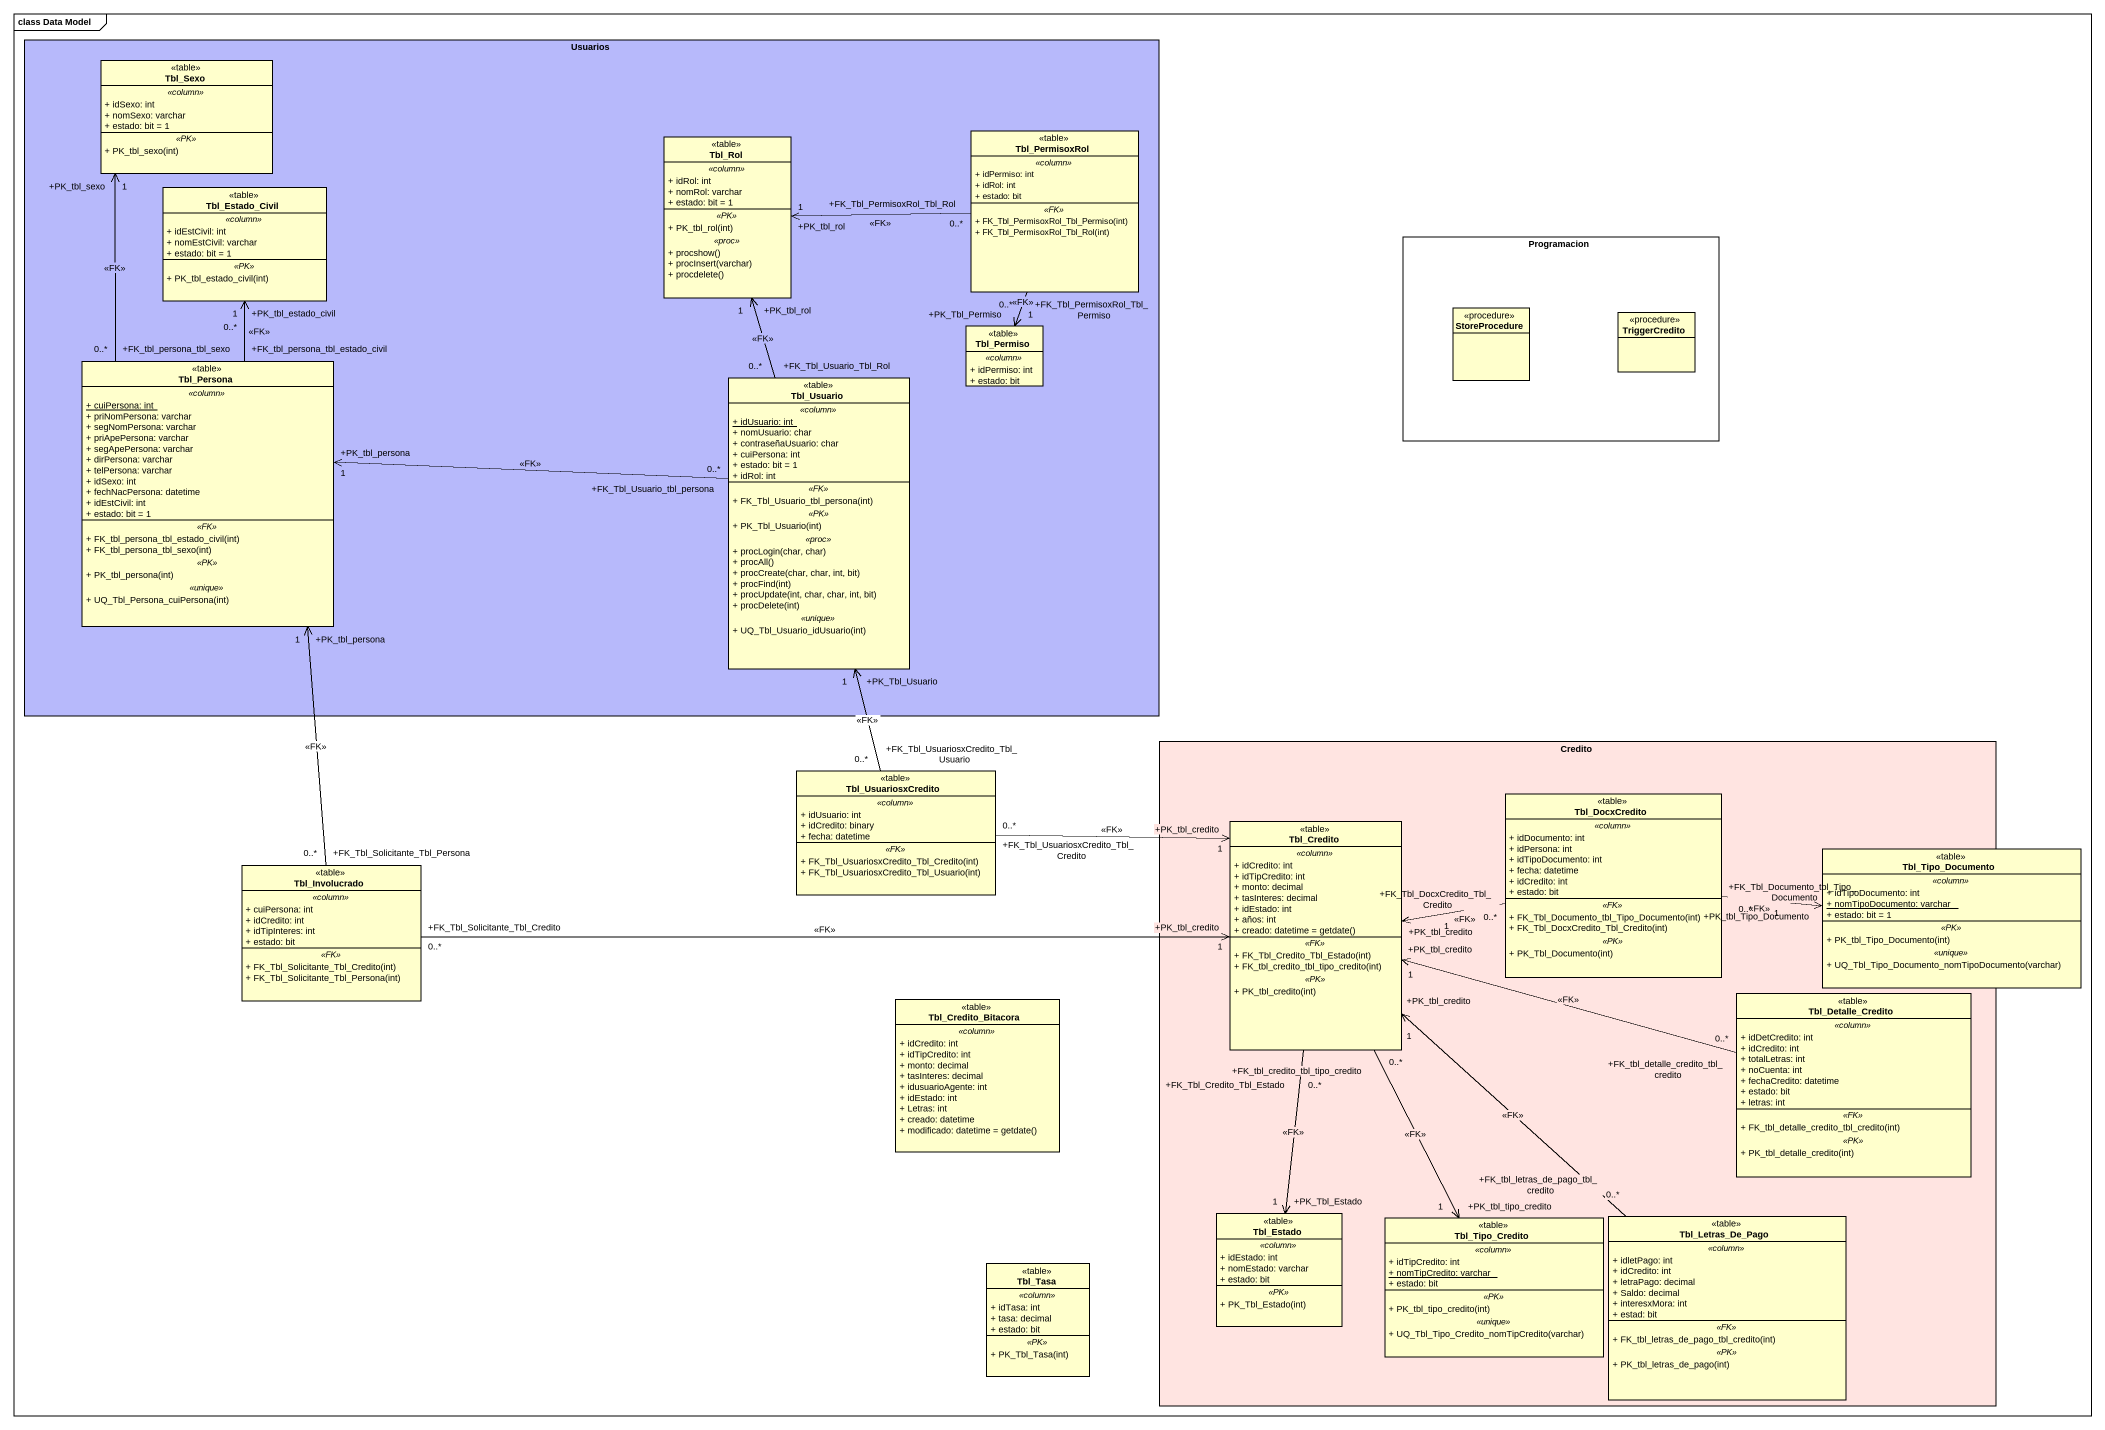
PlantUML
@startuml
mainframe class Data Model
hide circle
hide empty members
skinparam classAttributeIconSize 0
rectangle Usuarios #B7B9FB {
  class Tbl_Sexo <<table>> {
    .. <<column>> ..
    + idSexo: int
    + nomSexo: varchar
    + estado: bit = 1
    .. <<PK>> ..
    + PK_tbl_sexo(int)
  }
  class Tbl_PermisoxRol <<table>> {
    .. <<column>> ..
    + idPermiso: int
    + idRol: int
    + estado: bit
    .. <<FK>> ..
    + FK_Tbl_PermisoxRol_Tbl_Permiso(int)
    + FK_Tbl_PermisoxRol_Tbl_Rol(int)
  }
  class Tbl_Rol <<table>> {
    .. <<column>> ..
    + idRol: int
    + nomRol: varchar
    + estado: bit = 1
    .. <<PK>> ..
    + PK_tbl_rol(int)
    .. <<proc>> ..
    + procshow()
    + procInsert(varchar)
    + procdelete()
  }
  class Tbl_Estado_Civil <<table>> {
    .. <<column>> ..
    + idEstCivil: int
    + nomEstCivil: varchar
    + estado: bit = 1
    .. <<PK>> ..
    + PK_tbl_estado_civil(int)
  }
  class Tbl_Permiso <<table>> {
    .. <<column>> ..
    + idPermiso: int
    + estado: bit
  }
  class Tbl_Persona <<table>> {
    .. <<column>> ..
    {static} + cuiPersona: int
    + priNomPersona: varchar
    + segNomPersona: varchar
    + priApePersona: varchar
    + segApePersona: varchar
    + dirPersona: varchar
    + telPersona: varchar
    + idSexo: int
    + fechNacPersona: datetime
    + idEstCivil: int
    + estado: bit = 1
    .. <<FK>> ..
    + FK_tbl_persona_tbl_estado_civil(int)
    + FK_tbl_persona_tbl_sexo(int)
    .. <<PK>> ..
    + PK_tbl_persona(int)
    .. <<unique>> ..
    + UQ_Tbl_Persona_cuiPersona(int)
  }
  class Tbl_Usuario <<table>> {
    .. <<column>> ..
    {static} + idUsuario: int
    + nomUsuario: char
    + contraseñaUsuario: char
    + cuiPersona: int
    + estado: bit = 1
    + idRol: int
    .. <<FK>> ..
    + FK_Tbl_Usuario_tbl_persona(int)
    .. <<PK>> ..
    + PK_Tbl_Usuario(int)
    .. <<proc>> ..
    + procLogin(char, char)
    + procAll()
    + procCreate(char, char, int, bit)
    + procFind(int)
    + procUpdate(int, char, char, int, bit)
    + procDelete(int)
    .. <<unique>> ..
    + UQ_Tbl_Usuario_idUsuario(int)
  }
}
rectangle Programacion {
  class StoreProcedure <<procedure>>
  class TriggerCredito <<procedure>>
}
rectangle Credito #FFE4E1 {
  class Tbl_DocxCredito <<table>> {
    .. <<column>> ..
    + idDocumento: int
    + idPersona: int
    + idTipoDocumento: int
    + fecha: datetime
    + idCredito: int
    + estado: bit
    .. <<FK>> ..
    + FK_Tbl_Documento_tbl_Tipo_Documento(int)
    + FK_Tbl_DocxCredito_Tbl_Credito(int)
    .. <<PK>> ..
    + PK_Tbl_Documento(int)
  }
  class Tbl_Credito <<table>> {
    .. <<column>> ..
    + idCredito: int
    + idTipCredito: int
    + monto: decimal
    + tasInteres: decimal
    + idEstado: int
    + años: int
    {field} + creado: datetime = getdate()
    .. <<FK>> ..
    + FK_Tbl_Credito_Tbl_Estado(int)
    + FK_tbl_credito_tbl_tipo_credito(int)
    .. <<PK>> ..
    + PK_tbl_credito(int)
  }
  class Tbl_Detalle_Credito <<table>> {
    .. <<column>> ..
    + idDetCredito: int
    + idCredito: int
    + totalLetras: int
    + noCuenta: int
    + fechaCredito: datetime
    + estado: bit
    + letras: int
    .. <<FK>> ..
    + FK_tbl_detalle_credito_tbl_credito(int)
    .. <<PK>> ..
    + PK_tbl_detalle_credito(int)
  }
  class Tbl_Estado <<table>> {
    .. <<column>> ..
    + idEstado: int
    + nomEstado: varchar
    + estado: bit
    .. <<PK>> ..
    + PK_Tbl_Estado(int)
  }
  class Tbl_Tipo_Credito <<table>> {
    .. <<column>> ..
    + idTipCredito: int
    {static} + nomTipCredito: varchar
    + estado: bit
    .. <<PK>> ..
    + PK_tbl_tipo_credito(int)
    .. <<unique>> ..
    + UQ_Tbl_Tipo_Credito_nomTipCredito(varchar)
  }
  class Tbl_Letras_De_Pago <<table>> {
    .. <<column>> ..
    + idletPago: int
    + idCredito: int
    + letraPago: decimal
    + Saldo: decimal
    + interesxMora: int
    + estad: bit
    .. <<FK>> ..
    + FK_tbl_letras_de_pago_tbl_credito(int)
    .. <<PK>> ..
    + PK_tbl_letras_de_pago(int)
  }
}
class Tbl_UsuariosxCredito <<table>> {
  .. <<column>> ..
  + idUsuario: int
  + idCredito: binary
  + fecha: datetime
  .. <<FK>> ..
  + FK_Tbl_UsuariosxCredito_Tbl_Credito(int)
  + FK_Tbl_UsuariosxCredito_Tbl_Usuario(int)
}
class Tbl_Involucrado <<table>> {
  .. <<column>> ..
  + cuiPersona: int
  + idCredito: int
  + idTipInteres: int
  + estado: bit
  .. <<FK>> ..
  + FK_Tbl_Solicitante_Tbl_Credito(int)
  + FK_Tbl_Solicitante_Tbl_Persona(int)
}
class Tbl_Tipo_Documento <<table>> {
  .. <<column>> ..
  + idTipoDocumento: int
  {static} + nomTipoDocumento: varchar
  + estado: bit = 1
  .. <<PK>> ..
  + PK_tbl_Tipo_Documento(int)
  .. <<unique>> ..
  + UQ_Tbl_Tipo_Documento_nomTipoDocumento(varchar)
}
class Tbl_Credito_Bitacora <<table>> {
  .. <<column>> ..
  + idCredito: int
  + idTipCredito: int
  + monto: decimal
  + tasInteres: decimal
  + idusuarioAgente: int
  + idEstado: int
  + Letras: int
  + creado: datetime
  {field} + modificado: datetime = getdate()
}
class Tbl_Tasa <<table>> {
  .. <<column>> ..
  + idTasa: int
  + tasa: decimal
  + estado: bit
  .. <<PK>> ..
  + PK_Tbl_Tasa(int)
}
Tbl_PermisoxRol "+FK_Tbl_PermisoxRol_Tbl_Rol\n0..*" -left-> "+PK_tbl_rol\n1" Tbl_Rol : <<FK>>
Tbl_PermisoxRol "+FK_Tbl_PermisoxRol_Tbl_Permiso\n0..*" --> "+PK_Tbl_Permiso\n1" Tbl_Permiso : <<FK>>
Tbl_Persona "+FK_tbl_persona_tbl_sexo\n0..*" -up-> "+PK_tbl_sexo\n1" Tbl_Sexo : <<FK>>
Tbl_Persona "+FK_tbl_persona_tbl_estado_civil\n0..*" -up-> "+PK_tbl_estado_civil\n1" Tbl_Estado_Civil : <<FK>>
Tbl_Usuario "+FK_Tbl_Usuario_Tbl_Rol\n0..*" -up-> "+PK_tbl_rol\n1" Tbl_Rol : <<FK>>
Tbl_Usuario "+FK_Tbl_Usuario_tbl_persona\n0..*" -left-> "+PK_tbl_persona\n1" Tbl_Persona : <<FK>>
Tbl_UsuariosxCredito "+FK_Tbl_UsuariosxCredito_Tbl_Usuario\n0..*" -up-> "+PK_Tbl_Usuario\n1" Tbl_Usuario : <<FK>>
Tbl_UsuariosxCredito "+FK_Tbl_UsuariosxCredito_Tbl_Credito\n0..*" -right-> "+PK_tbl_credito\n1" Tbl_Credito : <<FK>>
Tbl_DocxCredito "+FK_Tbl_DocxCredito_Tbl_Credito\n0..*" -left-> "+PK_tbl_credito\n1" Tbl_Credito : <<FK>>
Tbl_DocxCredito "+FK_Tbl_Documento_tbl_Tipo_Documento\n0..*" -right-> "+PK_tbl_Tipo_Documento\n1" Tbl_Tipo_Documento : <<FK>>
Tbl_Credito "+FK_Tbl_Credito_Tbl_Estado\n0..*" --> "+PK_Tbl_Estado\n1" Tbl_Estado : <<FK>>
Tbl_Credito "+FK_tbl_credito_tbl_tipo_credito\n0..*" --> "+PK_tbl_tipo_credito\n1" Tbl_Tipo_Credito : <<FK>>
Tbl_Involucrado "+FK_Tbl_Solicitante_Tbl_Persona\n0..*" -up-> "+PK_tbl_persona\n1" Tbl_Persona : <<FK>>
Tbl_Involucrado "+FK_Tbl_Solicitante_Tbl_Credito\n0..*" -right-> "+PK_tbl_credito\n1" Tbl_Credito : <<FK>>
Tbl_Detalle_Credito "+FK_tbl_detalle_credito_tbl_credito\n0..*" -left-> "+PK_tbl_credito\n1" Tbl_Credito : <<FK>>
Tbl_Letras_De_Pago "+FK_tbl_letras_de_pago_tbl_credito\n0..*" -up-> "+PK_tbl_credito\n1" Tbl_Credito : <<FK>>
@enduml
